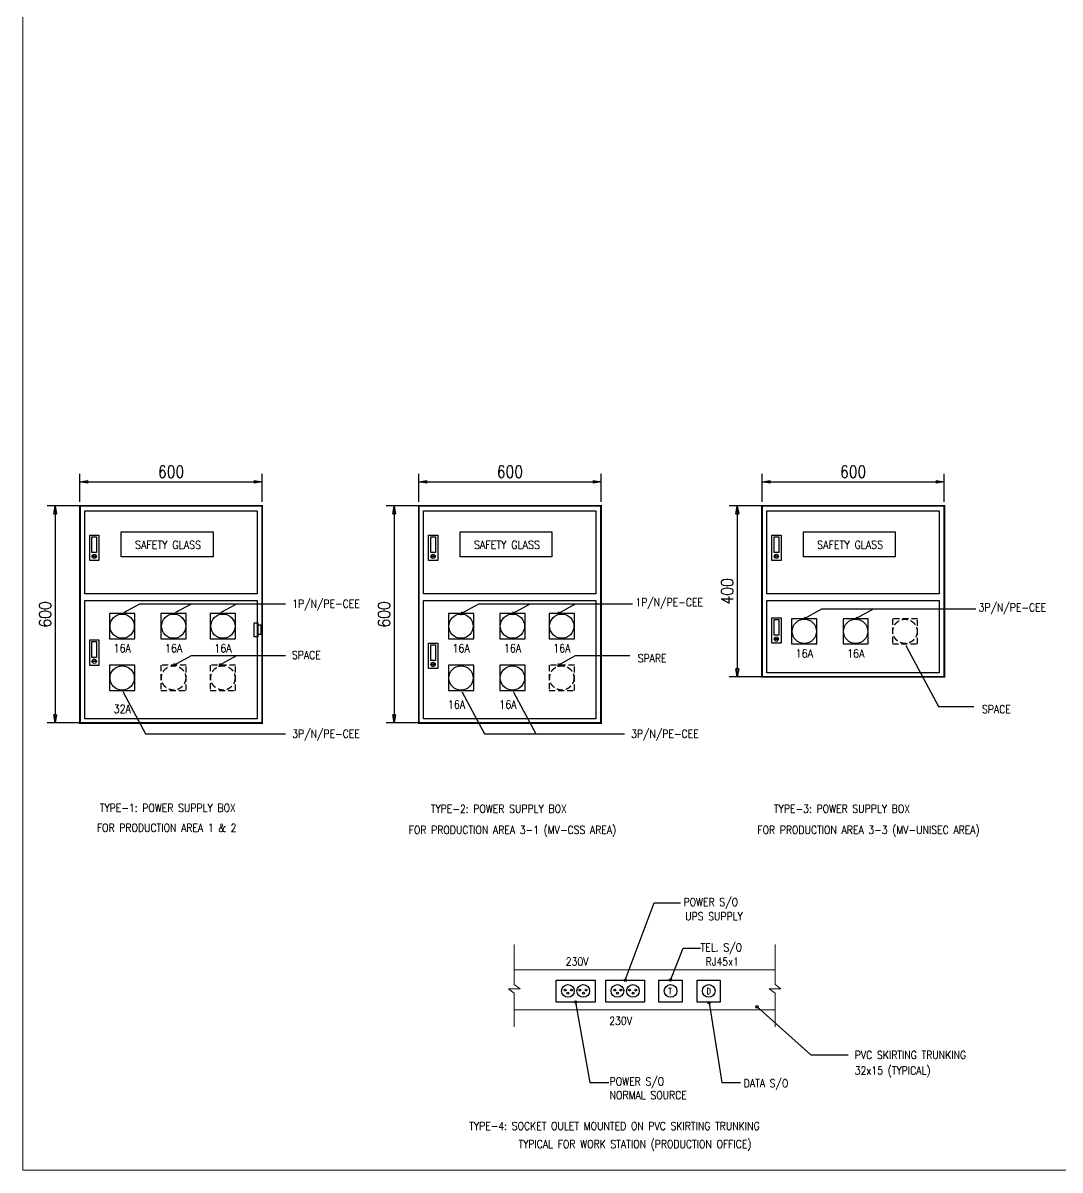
# Model space of a CAD drawing. Header units: inches. Extents: x 187 to 137830, y 99 to 66837.
# Drawn here: x 187 to 13154, y 827 to 15162 of the extents above; entities that cross this region are included whole.
import ezdxf
from ezdxf.enums import TextEntityAlignment as Align

# ---------------------------------------------------------------- set-up
doc = ezdxf.new("R2010")
doc.units = ezdxf.units.IN
doc.header["$MEASUREMENT"] = 0
doc.linetypes.add('HIDDEN', pattern=[0.375, 0.25, -0.125])
for name, color, linetype in [('1', 7, 'Continuous'), ('DK Text', 7, 'Continuous'), ('DK-M12', 2, 'Continuous'), ('DK.TEXT', 7, 'Continuous')]:
    doc.layers.add(name, color=color, linetype=linetype)
doc.styles.add('arial', font='arial.ttf')
doc.styles.add('DK Text', font='romand.shx', dxfattribs={"width": 0.85})
doc.dimstyles.new('Arch', dxfattribs={"dimtxt": 600, "dimasz": 200, "dimexe": 0.635, "dimexo": 0.3175, "dimgap": 200, "dimtad": 1, "dimdec": 0, "dimzin": 11, "dimdsep": 46, "dimtxsty": 'arial', "dimblk": 'OBLIQUE', "dimcen": 0, "dimdle": 0.001587, "dimclrd": 8, "dimclre": 8, "dimclrt": 256, "dimadec": 4, "dimazin": 0, "dimtfac": 1, "dimtdec": 0, "dimtix": 1, "dimtmove": 0, "dimatfit": 0, "dimldrblk": 'OBLIQUE', "dimfxl": 1, "dimfrac": 2, "dimtolj": 1, "dimtzin": 11, "dimarcsym": 0})
doc.dimstyles.new('DK Dim', dxfattribs={"dimscale": 500, "dimtxt": 0.3, "dimasz": 0.2, "dimexe": 0.2, "dimexo": 0, "dimgap": 0.1, "dimtad": 1, "dimdec": 0, "dimzin": 0, "dimdsep": 46, "dimtxsty": 'DK Text', "dimblk": 'CLOSED', "dimcen": 0.9, "dimclrd": 151, "dimclre": 151, "dimclrt": 7, "dimadec": 0, "dimazin": 0, "dimtfac": 1, "dimtdec": 0, "dimtofl": 0, "dimtmove": 0, "dimatfit": 3, "dimldrblk": 'CLOSED', "dimfxl": 0.5, "dimfxlon": 1, "dimtolj": 1, "dimtzin": 0, "dimlwd": -1, "dimlwe": -1, "dimarcsym": 1})

# ---------------------------------------------------------------- blocks, each defined once
blk = doc.blocks.new('_Oblique')
at = {"color": 0, "linetype": 'ByBlock', "lineweight": -2}
blk.add_line((-0.5, -0.5), (0.5, 0.5), dxfattribs=at)
blk = doc.blocks.new('_Closed')
at = {"color": 0, "linetype": 'ByBlock', "lineweight": -2}
for p, q in [((-1, 0.17), (0, 0)), ((-1, 0.17), (-1, -0.17)), ((0, 0), (-1, -0.17)), ((0, 0), (-1, 0))]:
    blk.add_line(p, q, dxfattribs=at)
blk = doc.blocks.new('*D24')
at = {"color": 151, "linetype": 'Continuous', "transparency": 16777216}
blk.add_line((5137, 9128), (4727, 9128), dxfattribs=at)
at = {"color": 151, "transparency": 16777216}
for p, q in [((4827, 9028), (4827, 6514)), ((5136, 6414), (4727, 6414))]:
    blk.add_line(p, q, dxfattribs=at)
at = {"layer": 'DEFPOINTS', "color": 0, "linetype": 'Continuous', "transparency": 16777216}
for p in [(5137, 9128), (4827, 6414), (5136, 6414)]:
    blk.add_point(p, dxfattribs=at)
at = {"color": 151, "linetype": 'Continuous', "transparency": 16777216, "xscale": 100, "yscale": 100, "zscale": 100}
for p, rotation in [((4827, 9128), 90), ((4827, 6414), 270)]:
    blk.add_blockref('_Closed', p, dxfattribs=dict(at, rotation=rotation))
at = {"color": 7, "linetype": 'Continuous', "lineweight": 0, "transparency": 16777216, "insert": (4702, 7771), "char_height": 150, "attachment_point": 5, "rotation": 90, "style": 'DK Text'}
blk.add_mtext('\\A1;600', dxfattribs=at)
blk = doc.blocks.new('*D20')
at = {"color": 151, "linetype": 'Continuous', "transparency": 16777216}
blk.add_line((900, 9128), (490, 9128), dxfattribs=at)
at = {"color": 151, "transparency": 16777216}
for p, q in [((590, 9028), (590, 6515)), ((899, 6415), (490, 6415))]:
    blk.add_line(p, q, dxfattribs=at)
at = {"layer": 'DEFPOINTS', "color": 0, "linetype": 'Continuous', "transparency": 16777216}
for p in [(900, 9128), (590, 6415), (899, 6415)]:
    blk.add_point(p, dxfattribs=at)
at = {"color": 151, "linetype": 'Continuous', "transparency": 16777216, "xscale": 100, "yscale": 100, "zscale": 100}
for p, rotation in [((590, 9128), 90), ((590, 6415), 270)]:
    blk.add_blockref('_Closed', p, dxfattribs=dict(at, rotation=rotation))
at = {"color": 7, "linetype": 'Continuous', "lineweight": 0, "transparency": 16777216, "insert": (465, 7771), "char_height": 150, "attachment_point": 5, "rotation": 90, "style": 'DK Text'}
blk.add_mtext('\\A1;600', dxfattribs=at)
blk = doc.blocks.new('*D21')
at = {"color": 151, "linetype": 'Continuous', "transparency": 16777216}
blk.add_line((900, 9179), (900, 9529), dxfattribs=at)
at = {"color": 151, "transparency": 16777216}
for p, q in [((3178, 9179), (3178, 9529)), ((1000, 9429), (3078, 9429))]:
    blk.add_line(p, q, dxfattribs=at)
at = {"layer": 'DEFPOINTS', "color": 0, "linetype": 'Continuous', "transparency": 16777216}
for p in [(3178, 9429), (900, 9128), (3178, 9128)]:
    blk.add_point(p, dxfattribs=at)
at = {"color": 151, "linetype": 'Continuous', "transparency": 16777216, "xscale": 100, "yscale": 100, "zscale": 100, "rotation": 180}
blk.add_blockref('_Closed', (900, 9429), dxfattribs=at)
at = {"color": 151, "linetype": 'Continuous', "transparency": 16777216, "xscale": 100, "yscale": 100, "zscale": 100}
blk.add_blockref('_Closed', (3178, 9429), dxfattribs=at)
at = {"color": 7, "linetype": 'Continuous', "lineweight": 0, "transparency": 16777216, "insert": (2039, 9554), "char_height": 150, "attachment_point": 5, "style": 'DK Text'}
blk.add_mtext('\\A1;600', dxfattribs=at)
blk = doc.blocks.new('*D22')
at = {"color": 151, "linetype": 'Continuous', "transparency": 16777216}
blk.add_line((5137, 9179), (5137, 9529), dxfattribs=at)
at = {"color": 151, "transparency": 16777216}
for p, q in [((7415, 9179), (7415, 9529)), ((5237, 9429), (7315, 9429))]:
    blk.add_line(p, q, dxfattribs=at)
at = {"layer": 'DEFPOINTS', "color": 0, "linetype": 'Continuous', "transparency": 16777216}
for p in [(7415, 9429), (5137, 9128), (7415, 9128)]:
    blk.add_point(p, dxfattribs=at)
at = {"color": 151, "linetype": 'Continuous', "transparency": 16777216, "xscale": 100, "yscale": 100, "zscale": 100, "rotation": 180}
blk.add_blockref('_Closed', (5137, 9429), dxfattribs=at)
at = {"color": 151, "linetype": 'Continuous', "transparency": 16777216, "xscale": 100, "yscale": 100, "zscale": 100}
blk.add_blockref('_Closed', (7415, 9429), dxfattribs=at)
at = {"color": 7, "linetype": 'Continuous', "lineweight": 0, "transparency": 16777216, "insert": (6276, 9554), "char_height": 150, "attachment_point": 5, "style": 'DK Text'}
blk.add_mtext('\\A1;600', dxfattribs=at)
blk = doc.blocks.new('*D26')
at = {"color": 151, "linetype": 'Continuous', "transparency": 16777216}
blk.add_line((9428, 9128), (9019, 9128), dxfattribs=at)
at = {"color": 151, "transparency": 16777216}
for p, q in [((9119, 9028), (9119, 7091)), ((9428, 6991), (9019, 6991))]:
    blk.add_line(p, q, dxfattribs=at)
at = {"layer": 'DEFPOINTS', "color": 0, "linetype": 'Continuous', "transparency": 16777216}
for p in [(9428, 9128), (9119, 6991), (9428, 6991)]:
    blk.add_point(p, dxfattribs=at)
at = {"color": 151, "linetype": 'Continuous', "transparency": 16777216, "xscale": 100, "yscale": 100, "zscale": 100}
for p, rotation in [((9119, 9128), 90), ((9119, 6991), 270)]:
    blk.add_blockref('_Closed', p, dxfattribs=dict(at, rotation=rotation))
at = {"color": 7, "linetype": 'Continuous', "lineweight": 0, "transparency": 16777216, "insert": (8994, 8059), "char_height": 150, "attachment_point": 5, "rotation": 90, "style": 'DK Text'}
blk.add_mtext('\\A1;400', dxfattribs=at)
blk = doc.blocks.new('*D27')
at = {"color": 151, "linetype": 'Continuous', "transparency": 16777216}
blk.add_line((9428, 9179), (9428, 9529), dxfattribs=at)
at = {"color": 151, "transparency": 16777216}
for p, q in [((11706, 9179), (11706, 9529)), ((9528, 9429), (11606, 9429))]:
    blk.add_line(p, q, dxfattribs=at)
at = {"layer": 'DEFPOINTS', "color": 0, "linetype": 'Continuous', "transparency": 16777216}
for p in [(11706, 9429), (9428, 9128), (11706, 9128)]:
    blk.add_point(p, dxfattribs=at)
at = {"color": 151, "linetype": 'Continuous', "transparency": 16777216, "xscale": 100, "yscale": 100, "zscale": 100, "rotation": 180}
blk.add_blockref('_Closed', (9428, 9429), dxfattribs=at)
at = {"color": 151, "linetype": 'Continuous', "transparency": 16777216, "xscale": 100, "yscale": 100, "zscale": 100}
blk.add_blockref('_Closed', (11706, 9429), dxfattribs=at)
at = {"color": 7, "linetype": 'Continuous', "lineweight": 0, "transparency": 16777216, "insert": (10567, 9554), "char_height": 150, "attachment_point": 5, "style": 'DK Text'}
blk.add_mtext('\\A1;600', dxfattribs=at)

msp = doc.modelspace()

# ---------------------------------------------------------------- linework, layer by layer
at = {"color": 6, "linetype": 'Continuous', "lineweight": 0}
for p, q in [((6329.43, 3145.09), (6329.43, 3646.17)), ((9590.47, 3145.09), (9590.47, 3646.17)), ((6329.43, 3328.43), (9590.47, 3328.43)), ((6402.33, 3090.42), (6256.53, 3090.42)), ((6256.53, 3090.42), (6329.43, 3035.74)), ((6329.43, 3145.09), (6402.33, 3090.42)), ((6329.43, 3035.74), (6329.43, 2614.95)), ((9663.37, 3090.42), (9517.57, 3090.42)), ((9517.57, 3090.42), (9590.47, 3035.74)), ((9590.47, 3145.09), (9663.37, 3090.42)), ((9590.47, 3035.74), (9590.47, 2614.95)), ((9652.11, 3098.86), (9652.11, 3090.42)), ((6329.43, 2828.43), (9590.47, 2828.43))]:
    msp.add_line(p, q, dxfattribs=at)
msp.add_lwpolyline([(186.86, 29497.83), (34274.63, 29497.83), (34274.63, 826.86), (186.86, 826.86)], close=True, dxfattribs=at)
at = {"layer": '1', "color": 1}
for p, q in [((1269.87, 7781.95), (1269.87, 7466.21)), ((1585.61, 7781.95), (1269.87, 7781.95)), ((1585.61, 7466.21), (1585.61, 7781.95)), ((2228.42, 7781.95), (1912.68, 7781.95)), ((1912.68, 7781.95), (1912.68, 7466.21)), ((2228.42, 7466.21), (2228.42, 7781.95)), ((2845.05, 7781.95), (2529.31, 7781.95)), ((2529.31, 7781.95), (2529.31, 7466.21)), ((2845.05, 7466.21), (2845.05, 7781.95)), ((5506.92, 7781.95), (5506.92, 7466.21)), ((5822.66, 7781.95), (5506.92, 7781.95)), ((5822.66, 7466.21), (5822.66, 7781.95)), ((6465.47, 7781.95), (6149.73, 7781.95)), ((6149.73, 7781.95), (6149.73, 7466.21)), ((6465.47, 7466.21), (6465.47, 7781.95)), ((7082.11, 7781.95), (6766.37, 7781.95)), ((6766.37, 7781.95), (6766.37, 7466.21)), ((7082.11, 7466.21), (7082.11, 7781.95)), ((9798.26, 7716.86), (9798.26, 7401.12)), ((10114, 7716.86), (9798.26, 7716.86)), ((10114, 7401.12), (10114, 7716.86)), ((10756.81, 7716.86), (10441.07, 7716.86)), ((10441.07, 7716.86), (10441.07, 7401.12)), ((10756.81, 7401.12), (10756.81, 7716.86)), ((1269.87, 7466.21), (1585.61, 7466.21)), ((1912.68, 7466.21), (2228.42, 7466.21)), ((2529.31, 7466.21), (2845.05, 7466.21)), ((5506.92, 7466.21), (5822.66, 7466.21)), ((6149.73, 7466.21), (6465.47, 7466.21)), ((6766.37, 7466.21), (7082.11, 7466.21)), ((9798.26, 7401.12), (10114, 7401.12)), ((10441.07, 7401.12), (10756.81, 7401.12)), ((1269.87, 7134.84), (1269.87, 6819.1)), ((1585.61, 7134.84), (1269.87, 7134.84)), ((1585.61, 6819.1), (1585.61, 7134.84)), ((5506.92, 7134.84), (5506.92, 6819.1)), ((5822.66, 7134.84), (5506.92, 7134.84)), ((5822.66, 6819.1), (5822.66, 7134.84)), ((6149.73, 7134.84), (6149.73, 6819.1)), ((6465.47, 7134.84), (6149.73, 7134.84)), ((6465.47, 6819.1), (6465.47, 7134.84)), ((1269.87, 6819.1), (1585.61, 6819.1)), ((5506.92, 6819.1), (5822.66, 6819.1)), ((6149.73, 6819.1), (6465.47, 6819.1))]:
    msp.add_line(p, q, dxfattribs=at)
at = {"layer": '1', "linetype": 'HIDDEN', "ltscale": 300}
for p, q in [((11373.45, 7716.86), (11057.71, 7716.86)), ((11057.71, 7716.86), (11057.71, 7401.12)), ((11373.45, 7401.12), (11373.45, 7716.86)), ((11057.71, 7401.12), (11373.45, 7401.12)), ((2228.42, 7134.84), (1912.68, 7134.84)), ((1912.68, 7134.84), (1912.68, 6819.1)), ((2228.42, 6819.1), (2228.42, 7134.84)), ((2845.05, 7134.84), (2529.31, 7134.84)), ((2529.31, 7134.84), (2529.31, 6819.1)), ((2845.05, 6819.1), (2845.05, 7134.84)), ((5506.92, 7134.84), (5506.92, 6819.1)), ((5822.66, 7134.84), (5506.92, 7134.84)), ((5822.66, 6819.1), (5822.66, 7134.84)), ((6465.47, 7134.84), (6149.73, 7134.84)), ((6149.73, 7134.84), (6149.73, 6819.1)), ((6465.47, 6819.1), (6465.47, 7134.84)), ((7082.11, 7134.84), (6766.37, 7134.84)), ((6766.37, 7134.84), (6766.37, 6819.1)), ((7082.11, 6819.1), (7082.11, 7134.84)), ((1912.68, 6819.1), (2228.42, 6819.1)), ((2529.31, 6819.1), (2845.05, 6819.1)), ((5506.92, 6819.1), (5822.66, 6819.1)), ((6149.73, 6819.1), (6465.47, 6819.1)), ((6766.37, 6819.1), (7082.11, 6819.1))]:
    msp.add_line(p, q, dxfattribs=at)
at = {"layer": '1', "const_width": 22.78}
for points in [[(899.82, 9127.91), (3177.95, 9127.91), (3177.95, 6414.27), (899.82, 6414.7), (899.82, 9127.91)], [(5136.87, 9127.91), (7415, 9127.91), (7415, 6413.85), (5136.87, 6414.27), (5136.87, 9127.91)], [(9428.21, 9127.91), (11706.34, 9127.91), (11706.34, 6990.3), (9428.21, 6990.73), (9428.21, 9127.91)]]:
    msp.add_lwpolyline(points, close=True, dxfattribs=at)
at = {"layer": '1'}
for points in [[(958.94, 9063.96), (3114.91, 9063.96), (3114.91, 8028.45), (958.94, 8028.45)], [(5195.99, 9063.96), (7351.97, 9063.96), (7351.97, 8028.45), (5195.99, 8028.45)], [(9487.34, 9063.96), (11643.31, 9063.96), (11643.31, 8028.45), (9487.34, 8028.45)], [(958.94, 7945.08), (3114.91, 7945.08), (3114.91, 6464.41), (958.94, 6464.41)], [(5195.99, 7945.08), (7351.97, 7945.08), (7351.97, 6463.98), (5195.99, 6463.98)], [(9487.34, 7945.08), (11643.31, 7945.08), (11643.31, 7040.44), (9487.34, 7040.44)]]:
    msp.add_lwpolyline(points, close=True, dxfattribs=at)
at = {"layer": '1', "color": 1}
for centre in [(1427.74, 7624.08), (2070.55, 7624.08), (2687.18, 7624.08), (5664.79, 7624.08), (6307.6, 7624.08), (6924.24, 7624.08), (9956.13, 7558.99), (10598.94, 7558.99), (1427.74, 6976.97), (5664.79, 6976.97), (6307.6, 6976.97)]:
    msp.add_circle(centre, 151.81, dxfattribs=at)
at = {"layer": '1', "linetype": 'HIDDEN', "ltscale": 300}
for centre in [(11215.58, 7558.99), (2070.55, 6976.97), (2687.18, 6976.97), (6924.24, 6976.97)]:
    msp.add_circle(centre, 151.81, dxfattribs=at)
at = {"layer": 'DK Text', "linetype": 'Continuous'}
for points in [[(6853.96, 3201.29), (7340.06, 3201.29), (7340.06, 2926.28), (6853.96, 2926.28)], [(7473.88, 3201.29), (7959.98, 3201.29), (7959.98, 2926.28), (7473.88, 2926.28)], [(8138.67, 3201.29), (8428.64, 3201.29), (8428.64, 2926.28), (8138.67, 2926.28)], [(8614.96, 3201.29), (8904.93, 3201.29), (8904.93, 2926.28), (8614.96, 2926.28)]]:
    msp.add_lwpolyline(points, close=True, dxfattribs=at)
for centre, radius in [((7000.58, 3065.79), 79.34), ((6965.83, 3076.31), 11.63), ((6999.08, 3037.17), 11.63), ((7043.92, 3076.31), 11.63), ((7193.44, 3065.79), 79.34), ((7150.1, 3076.31), 11.63), ((7194.94, 3037.17), 11.63), ((7228.19, 3076.31), 11.63), ((7620.5, 3065.79), 79.34), ((7620.5, 3065.79), 79.34), ((7585.75, 3076.31), 11.63), ((7619, 3037.17), 11.63), ((7663.83, 3076.31), 11.63), ((7813.36, 3065.79), 79.34), ((7813.36, 3065.79), 79.34), ((7770.02, 3076.31), 11.63), ((7814.86, 3037.17), 11.63), ((7848.11, 3076.31), 11.63), ((8285.29, 3065.79), 79.34), ((8761.58, 3065.79), 79.34)]:
    msp.add_circle(centre, radius, dxfattribs=at)
at = {"layer": 'DK-M12', "color": 7}
for p, q in [((11225.08, 7380.74), (11632.6, 6620.96)), ((1441.92, 6798.72), (1720.3, 6279.7)), ((5678.97, 6798.72), (5957.35, 6279.7)), ((6321.78, 6798.72), (6600.16, 6279.7)), ((11632.6, 6620.96), (12077.64, 6620.96)), ((1720.3, 6279.7), (3471.8, 6279.7)), ((5957.35, 6279.7), (7708.85, 6279.7)), ((6600.16, 6279.7), (7467.35, 6279.7))]:
    msp.add_line(p, q, dxfattribs=at)
for points in [[(1455.08, 7797.42), (1648.39, 7905.02), (3471.8, 7905.02)], [(2099.17, 7797.42), (2292.48, 7905.02), (3263.28, 7905.02)], [(2666.63, 7797.42), (2859.94, 7905.02), (3263.28, 7905.02)]]:
    msp.add_lwpolyline(points, dxfattribs=at)
for points in [[(1487.28, 7804.16), (1429.99, 7783.72), (1477.56, 7821.63)], [(2130.24, 7803.27), (2072.95, 7782.83), (2120.52, 7820.75)], [(2697.7, 7803.27), (2640.41, 7782.83), (2687.98, 7820.75)], [(1447.29, 6767.56), (1427.74, 6825.16), (1464.91, 6777.01)], [(5684.34, 6767.56), (5664.79, 6825.16), (5701.96, 6777.01)], [(6327.15, 6767.56), (6307.6, 6825.16), (6344.77, 6777.01)]]:
    msp.add_solid(points, dxfattribs=at)
at = {"layer": 'DK.TEXT'}
for points in [[(1022.04, 8762.92), (1137.76, 8762.92), (1137.76, 8445), (1022.04, 8445)], [(1416.36, 8801.05), (2564.52, 8801.05), (2564.52, 8492.08), (1416.36, 8492.08)], [(5259.09, 8762.92), (5374.81, 8762.92), (5374.81, 8445), (5259.09, 8445)], [(5653.41, 8801.05), (6801.57, 8801.05), (6801.57, 8492.08), (5653.41, 8492.08)], [(9550.43, 8762.92), (9666.16, 8762.92), (9666.16, 8445), (9550.43, 8445)], [(9944.76, 8801.05), (11092.91, 8801.05), (11092.91, 8492.08), (9944.76, 8492.08)], [(1049.51, 8742), (1108.54, 8742), (1108.54, 8544.02), (1049.51, 8544.02)], [(5286.56, 8742), (5345.59, 8742), (5345.59, 8544.02), (5286.56, 8544.02)], [(9577.9, 8742), (9636.94, 8742), (9636.94, 8544.02), (9577.9, 8544.02)], [(1062.44, 8502.92), (1094.09, 8502.92), (1094.09, 8492.27), (1062.44, 8492.27)], [(5299.49, 8502.92), (5331.15, 8502.92), (5331.15, 8492.27), (5299.49, 8492.27)], [(9590.83, 8502.92), (9622.49, 8502.92), (9622.49, 8492.27), (9590.83, 8492.27)], [(3079.41, 7666.43), (3122.69, 7666.43), (3122.69, 7491.41), (3079.41, 7491.41)], [(3121.67, 7641.08), (3161.44, 7641.08), (3161.44, 7518.57), (3121.67, 7518.57)], [(9550.43, 7728.45), (9666.16, 7728.45), (9666.16, 7410.53), (9550.43, 7410.53)], [(9577.9, 7707.53), (9636.94, 7707.53), (9636.94, 7509.55), (9577.9, 7509.55)], [(9590.83, 7468.44), (9622.49, 7468.44), (9622.49, 7457.79), (9590.83, 7457.79)], [(1022.04, 7451.55), (1137.76, 7451.55), (1137.76, 7133.63), (1022.04, 7133.63)], [(1049.51, 7430.63), (1108.54, 7430.63), (1108.54, 7232.65), (1049.51, 7232.65)], [(5259.09, 7411.97), (5374.81, 7411.97), (5374.81, 7094.05), (5259.09, 7094.05)], [(5286.56, 7391.05), (5345.59, 7391.05), (5345.59, 7193.07), (5286.56, 7193.07)], [(1062.44, 7191.55), (1094.09, 7191.55), (1094.09, 7180.89), (1062.44, 7180.89)], [(5299.49, 7151.97), (5331.15, 7151.97), (5331.15, 7141.32), (5299.49, 7141.32)]]:
    msp.add_lwpolyline(points, close=True, dxfattribs=at)
for centre in [(1078.43, 8496.55), (5315.48, 8496.55), (9606.82, 8496.55), (9606.82, 7462.07), (1078.43, 7185.18), (5315.48, 7145.6)]:
    msp.add_circle(centre, 26.57, dxfattribs=at)

# ---------------------------------------------------------------- texts
at = {"layer": 'DK Text', "linetype": 'Continuous', "style": 'DK Text', "width": 0.85}
for s, height, p in [('1P/N/PE-CEE', 100, (3554.15, 7854.32)), ('1P/N/PE-CEE', 100, (7844.58, 7873.1)), ('3P/N/PE-CEE', 100, (12135.92, 7808.02)), ('SPACE', 100, (3549.83, 7213.1)), ('SPARE', 100, (7873.73, 7172.58)), ('SPACE', 100, (12178.26, 6535.62)), ('3P/N/PE-CEE', 100, (3554.15, 6229)), ('3P/N/PE-CEE', 100, (7791.21, 6229)), ('TYPE-1: POWER SUPPLY BOX', 100, (1147.3, 5302.16)), ('TYPE-2: POWER SUPPLY BOX', 100, (5286.19, 5291.38)), ('TYPE-3: POWER SUPPLY BOX', 100, (9577.53, 5291.38)), ('FOR PRODUCTION AREA 1 & 2 ', 100, (1111.32, 5054.43)), ('FOR PRODUCTION AREA 3-1 (MV-CSS AREA)', 100, (5010.46, 5027.8)), ('FOR PRODUCTION AREA 3-3 (MV-UNISEC AREA)', 100, (9369.27, 5027.8)), ('POWER S/O', 100, (8446.23, 4125.39)), ('UPS SUPPLY', 100, (8467.1, 3947.96)), ('TEL. S/O', 100, (8660.54, 3558.59)), ('230V', 100, (6973.64, 3382.15)), ('RJ45x1', 100, (8723.54, 3381.16)), ('T', 72, (8257.28, 3026.66)), ('D', 72, (8733.57, 3026.66)), ('230V', 100, (7517.55, 2642.52)), ('PVC SKIRTING TRUNKING', 100, (10587.68, 2215.1)), ('32x15 (TYPICAL) ', 100, (10587.68, 2021.14)), ('POWER S/O', 100, (7522.69, 1884.96)), ('DATA S/O', 100, (9198.96, 1860.89)), ('NORMAL SOURCE', 100, (7522.69, 1712.61)), ('TYPE-4: SOCKET OULET MOUNTED ON PVC SKIRTING TRUNKING', 100, (5766.43, 1327.2)), ('TYPICAL FOR WORK STATION (PRODUCTION OFFICE)', 100, (6381.66, 1101.7))]:
    msp.add_text(s, height=height, dxfattribs=at).set_placement(p)
at = {"layer": 'DK.TEXT', "color": 7, "linetype": 'Continuous', "style": 'DK Text', "width": 0.85}
for s, p in [('SAFETY GLASS', (2001.67, 8589.64)), ('SAFETY GLASS', (6238.72, 8589.64)), ('SAFETY GLASS', (10530.06, 8589.64)), ('16A', (1428.83, 7296.84)), ('16A', (2071.64, 7296.84)), ('16A', (2688.27, 7296.84)), ('16A', (5665.88, 7296.84)), ('16A', (6308.69, 7296.84)), ('16A', (6925.32, 7296.84)), ('16A', (9957.22, 7231.75)), ('16A', (10600.03, 7231.75)), ('32A', (1428.83, 6538)), ('16A', (5608.31, 6592.81)), ('16A', (6251.12, 6592.81))]:
    msp.add_text(s, height=102.513, dxfattribs=at).set_placement(p, align=Align.CENTER)

# ---------------------------------------------------------------- dimensions: what is measured, and where the dimension line sits
at = {"color": 6, "linetype": 'Continuous', "lineweight": 0}
for base, p1, p2, picture, middle in [((3177.95, 9428.79), (899.82, 9127.91), (3177.95, 9127.91), '*D21', (2038.88, 9553.79)), ((7415, 9428.79), (5136.87, 9127.91), (7415, 9127.91), '*D22', (6275.93, 9553.79)), ((11706.34, 9428.79), (9428.21, 9127.91), (11706.34, 9127.91), '*D27', (10567.28, 9553.79))]:
    dim = msp.add_linear_dim(base=base, p1=p1, p2=p2, text='600', dimstyle='DK Dim', dxfattribs=at)
    dim.commit()
    dim.dimension.update_dxf_attribs({"geometry": picture, "text_midpoint": middle})
for base, p1, p2, text, picture, middle in [((590.28, 6414.7), (899.82, 9127.91), (899.2, 6414.7), '600', '*D20', (465.28, 7771.31)), ((4827.33, 6414.27), (5136.87, 9127.91), (5136.25, 6414.27), '600', '*D24', (4702.33, 7771.09)), ((9118.68, 6990.73), (9428.21, 9127.91), (9427.59, 6990.73), '400', '*D26', (8993.68, 8059.32))]:
    dim = msp.add_linear_dim(base=base, p1=p1, p2=p2, angle=90, text=text, dimstyle='DK Dim', override={"dimfxl": 200, "dimarcsym": 2}, dxfattribs=at)
    dim.commit()
    dim.dimension.update_dxf_attribs({"geometry": picture, "text_midpoint": middle})

# ---------------------------------------------------------------- leaders
at = {"layer": 'DK-M12', "color": 7}
for points, override in [([(5665.92, 7782.83), (5885.45, 7905.02), (7808.49, 7905.02)], {"dimasz": 30, "dimtad": 0, "dimclrd": 0}), ([(6310.01, 7782.83), (6529.53, 7905.02), (7500.33, 7905.02)], {"dimasz": 30, "dimtad": 0, "dimclrd": 0}), ([(6877.47, 7782.83), (7096.99, 7905.02), (7500.33, 7905.02)], {"dimasz": 30, "dimtad": 0, "dimclrd": 0}), ([(9957.26, 7717.75), (10176.79, 7839.94), (12099.83, 7839.94)], {"dimasz": 30, "dimtad": 0, "dimclrd": 0}), ([(10601.35, 7717.75), (10820.88, 7839.94), (11791.68, 7839.94)], {"dimasz": 30, "dimtad": 0, "dimclrd": 0}), ([(2072.95, 7135.73), (2292.48, 7257.92), (3471.79, 7257.92)], {"dimasz": 30, "dimtad": 0, "dimclrd": 0}), ([(2640.41, 7135.73), (2859.94, 7257.92), (3471.79, 7257.92)], {"dimasz": 30, "dimtad": 0, "dimclrd": 0}), ([(6877.47, 7135.73), (7096.99, 7257.92), (7773.11, 7257.92)], {"dimasz": 30, "dimtad": 0, "dimclrd": 0}), ([(7717.71, 3198.44), (8080.01, 4166.35), (8410.58, 4166.35)], {"dimasz": 30, "dimtad": 0, "dimclrd": 0, "dimldrblk": 'Origin'}), ([(8283.66, 3201.29), (8440.47, 3600.15), (8660.54, 3600.15)], {"dimasz": 30, "dimtad": 0, "dimclrd": 0, "dimldrblk": 'Origin'}), ([(7097.01, 2926.28), (7276.04, 1921.37), (7510.52, 1921.37)], {"dimasz": 30, "dimtad": 0, "dimclrd": 0, "dimldrblk": 'Origin'}), ([(8766.59, 2918.71), (8923.4, 1920.52), (9159.68, 1920.52)], {"dimasz": 30, "dimtad": 0, "dimclrd": 0, "dimldrblk": 'Origin'}), ([(9365.08, 2866.64), (10038.86, 2265.8), (10505.32, 2265.8)], {"dimasz": 30, "dimtad": 0, "dimclrd": 0, "dimldrblk": 'Origin'})]:
    msp.add_leader(points, dimstyle='Arch', override=override, dxfattribs=at)

doc.saveas('drawing.dxf')
